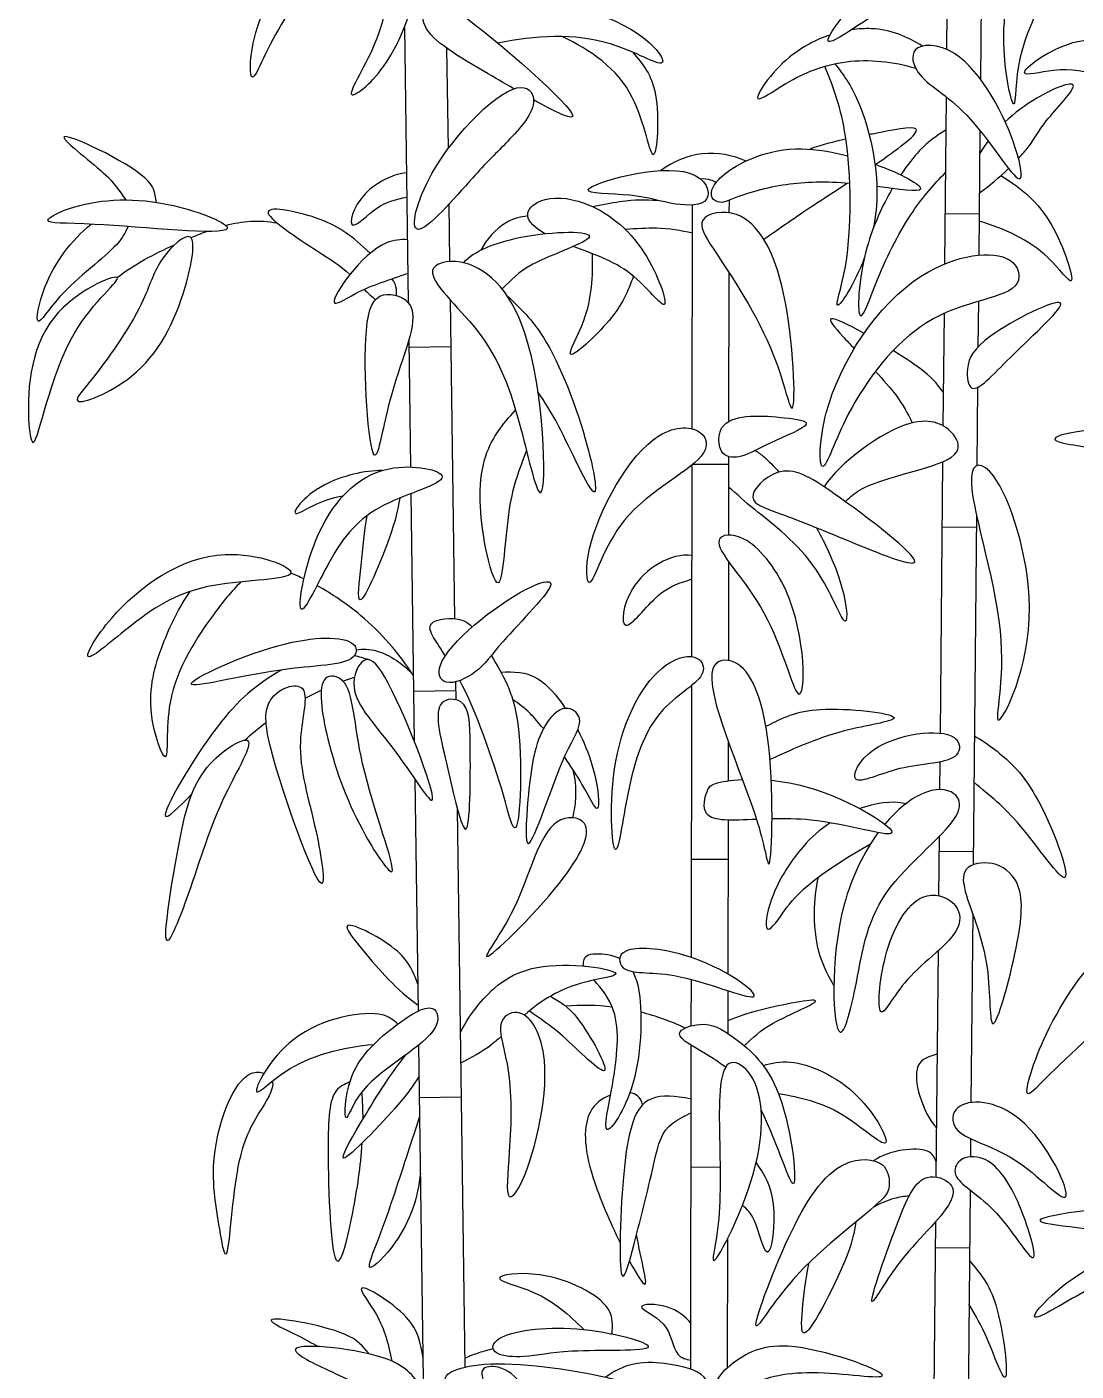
# Model space of a CAD drawing. Header units: millimetres. Extents: x 0.2 to 24.3, y 8.3 to 14.
# Drawn here: x 4.124 to 5.163, y 9.949 to 11.281 of the extents above; entities that cross this region are included whole.
import ezdxf

# ---------------------------------------------------------------- set-up
doc = ezdxf.new("R2010")
doc.units = ezdxf.units.MM
doc.layers.add('AG-PLANTS', color=7, linetype='Continuous', true_color=0x66ccff)

msp = doc.modelspace()

# ---------------------------------------------------------------- linework, layer by layer
at = {"layer": 'AG-PLANTS'}
for points in [[(5.0701, 11.3835), (5.0687, 11.2293)], [(5.0354, 11.2586), (5.0361, 11.3368)], [(4.498, 11.2808), (4.5018, 11.008)], [(4.5415, 11.1606), (4.5401, 11.26)], [(5.0334, 11.0463), (5.0349, 11.2117)], [(5.0682, 11.1784), (5.0671, 11.055)], [(4.8196, 11.1094), (4.8195, 11.097)], [(4.543, 11.0486), (4.5423, 11.1055)], [(4.7831, 10.8828), (4.7834, 11.1047)], [(5.0674, 11.0955), (5.0338, 11.0958)], [(4.8195, 11.0378), (4.8192, 10.8902)], [(4.548, 10.6948), (4.5436, 11.0104)], [(5.0666, 11.0092), (5.0662, 10.964)], [(5.0319, 10.8857), (5.0329, 10.9973)], [(4.5023, 10.9706), (4.504, 10.845)], [(4.5442, 10.964), (4.5024, 10.9634)], [(5.0658, 10.924), (5.0651, 10.8463)], [(4.7828, 10.6571), (4.7831, 10.8472)], [(4.8192, 10.8474), (4.7834, 10.8475)], [(4.8192, 10.8553), (4.8191, 10.7776)], [(5.029, 10.5812), (5.0315, 10.8503)], [(4.5044, 10.8186), (4.5078, 10.573)], [(5.0647, 10.7978), (5.0614, 10.4508)], [(5.0645, 10.7852), (5.0309, 10.7855)], [(4.819, 10.7515), (4.8189, 10.6534)], [(4.5491, 10.6144), (4.5489, 10.6321)], [(4.549, 10.6232), (4.5072, 10.6226)], [(4.7823, 10.359), (4.7827, 10.6287)], [(4.8188, 10.5734), (4.8187, 10.534)], [(5.0285, 10.5254), (5.0288, 10.5529)], [(4.5084, 10.5355), (4.5116, 10.3059)], [(4.5583, 9.9533), (4.5506, 10.5059)], [(4.8186, 10.4952), (4.8184, 10.3425)], [(5.0275, 10.4202), (5.0281, 10.4792)], [(4.8186, 10.4561), (4.7825, 10.4562)], [(5.0615, 10.4636), (5.0279, 10.4639)], [(5.061, 10.4027), (5.0592, 10.2153)], [(5.0249, 10.1414), (5.027, 10.3659)], [(4.7822, 10.2913), (4.7823, 10.3372)], [(4.8184, 10.3262), (4.8183, 10.2837)], [(4.5121, 10.2721), (4.523, 9.4906)], [(4.7817, 9.9511), (4.7822, 10.2719)], [(4.5546, 10.2206), (4.5128, 10.22)], [(5.0589, 10.1795), (5.0587, 10.1616)], [(4.8107, 10.151), (4.782, 10.1511)], [(5.0584, 10.1286), (5.0557, 9.8401)], [(5.0226, 9.8947), (5.0245, 10.0975)], [(4.818, 10.0801), (4.8178, 9.9523)], [(5.0579, 10.071), (5.0243, 10.0713)]]:
    msp.add_lwpolyline(points, dxfattribs=at)
for points, knots in [([(5.0598, 11.3912), (5.0563, 11.3961), (5.0583, 11.4084), (5.0667, 11.4334), (5.14, 11.3952), (5.2016, 11.3414), (5.2242, 11.2474), (5.1804, 11.3297), (5.1075, 11.3722), (5.0653, 11.3832), (5.0598, 11.3912)], [0, 0, 0, 0, 0.21186, 0.422565, 0.843135, 1.345007, 1.722326, 2.096829, 2.597245, 2.942498, 2.942498, 2.942498, 2.942498]), ([(4.4605, 11.3899), (4.4567, 11.3803), (4.4514, 11.3572), (4.3746, 11.3017), (4.344, 11.2082), (4.3451, 11.275), (4.3826, 11.3488), (4.4197, 11.388), (4.4408, 11.4049)], [0, 0, 0, 0, 0.282404, 0.791306, 1.204079, 1.500499, 1.979857, 2.438203, 2.438203, 2.438203, 2.438203]), ([(5.0557, 11.3549), (5.0622, 11.3638), (5.0647, 11.385), (5.0094, 11.3863), (4.8821, 11.2364), (4.9754, 11.3035), (5.0411, 11.3347), (5.0557, 11.3549)], [0, 0, 0, 0, 0.245886, 0.582769, 1.171476, 1.475096, 2.030312, 2.030312, 2.030312, 2.030312]), ([(4.5078, 11.368), (4.5138, 11.3635), (4.5166, 11.3345), (4.49, 11.2434), (4.4282, 11.1963), (4.4806, 11.2732), (4.4825, 11.3393), (4.487, 11.3723), (4.5034, 11.3714), (4.5078, 11.368)], [0, 0, 0, 0, 0.276331, 0.79454, 1.124039, 1.518006, 1.96155, 2.223153, 2.426984, 2.426984, 2.426984, 2.426984]), ([(5.1402, 11.3511), (5.14, 11.3437), (5.1426, 11.327), (5.1016, 11.2596), (5.1048, 11.1796), (5.0851, 11.2701), (5.0975, 11.3327), (5.1118, 11.3665)], [0, 0, 0, 0, 0.239077, 0.704006, 1.05288, 1.427743, 1.961919, 1.961919, 1.961919, 1.961919]), ([(4.6065, 11.2198), (4.5967, 11.2254), (4.551, 11.2523), (4.5102, 11.2763), (4.5171, 11.3027), (4.5215, 11.3064), (4.527, 11.311), (4.5541, 11.2991), (4.7007, 11.1712), (4.6474, 11.1968), (4.626, 11.2087)], [1.298463, 1.298463, 1.298463, 1.298463, 1.423375, 1.871058, 2.107662, 2.107662, 2.107662, 2.40302, 3.028455, 3.320948, 3.320948, 3.320948, 3.320948]), ([(4.5531, 11.2946), (4.5632, 11.302), (4.5994, 11.3204), (4.7289, 11.2895), (4.7681, 11.231), (4.6946, 11.2768), (4.6269, 11.2727), (4.5905, 11.2651)], [0.03805, 0.03805, 0.03805, 0.03805, 0.329208, 0.917969, 1.231564, 1.607091, 2.144945, 2.144945, 2.144945, 2.144945]), ([(4.7242, 11.256), (4.7344, 11.2438), (4.7528, 11.2232), (4.7461, 11.1203), (4.7303, 11.2273), (4.6821, 11.258), (4.6544, 11.2716)], [0, 0, 0, 0, 0.351544, 0.743694, 1.137103, 1.626938, 1.626938, 1.626938, 1.626938]), ([(4.9196, 11.2731), (4.9057, 11.2685), (4.8701, 11.2498), (4.8339, 11.1957), (4.8808, 11.2306), (4.9348, 11.2519), (4.9826, 11.2469), (5.0045, 11.2401)], [0.610432, 0.610432, 0.610432, 0.610432, 0.844088, 1.21035, 1.496072, 1.902358, 2.325183, 2.325183, 2.325183, 2.325183]), ([(5.0114, 11.2621), (4.9961, 11.2713), (4.9754, 11.2808), (4.9477, 11.2792), (4.9409, 11.2782)], [0, 0, 0, 0, 0.3729369, 0.4902279, 0.4902279, 0.4902279, 0.4902279]), ([(5.2758, 11.1581), (5.2857, 11.172), (5.2872, 11.2086), (5.2395, 11.256), (5.1661, 11.2811), (5.0931, 11.2266), (5.1467, 11.2418), (5.1895, 11.2351), (5.2379, 11.2032), (5.2505, 11.164), (5.2706, 11.1575), (5.2758, 11.1581)], [0, 0, 0, 0, 0.330035, 0.760184, 1.234089, 1.63558, 1.92244, 2.293941, 2.690561, 3.027021, 3.274714, 3.274714, 3.274714, 3.274714]), ([(5.004, 11.2581), (5.0099, 11.2649), (5.0561, 11.2642), (5.1051, 11.1697), (5.1143, 11.108), (5.0569, 11.2046), (5.005, 11.228), (4.9996, 11.2529), (5.004, 11.2581)], [0, 0, 0, 0, 0.318085, 0.856839, 1.135376, 1.595028, 2.002363, 2.242888, 2.242888, 2.242888, 2.242888]), ([(4.9536, 11.052), (4.9435, 11.0256), (4.9178, 10.9867), (4.9422, 11.0517), (4.94, 11.1753), (4.9236, 11.2198), (4.9146, 11.2421)], [1.031771, 1.031771, 1.031771, 1.031771, 1.376821, 1.689784, 2.271637, 2.704507, 2.704507, 2.704507, 2.704507]), ([(4.9245, 11.2446), (4.9333, 11.2332), (4.9518, 11.2087), (4.9725, 11.1295), (4.9626, 11.0818)], [0, 0, 0, 0, 0.3355971, 0.908699, 0.908699, 0.908699, 0.908699]), ([(4.5653, 11.1312), (4.5792, 11.1467), (4.5946, 11.1614), (4.6342, 11.2034), (4.6102, 11.2385), (4.5182, 11.1467), (4.4967, 11.0511), (4.5479, 11.1118), (4.5653, 11.1312)], [0, 0, 0, 0, 0.350716, 0.708471, 0.931737, 1.49623, 1.880449, 2.318082, 2.318082, 2.318082, 2.318082]), ([(5.1064, 11.1508), (5.1101, 11.1548), (5.1222, 11.1688), (5.1285, 11.1849), (5.1791, 11.2358), (5.128, 11.2149), (5.1025, 11.1958), (5.0932, 11.187)], [0.308076, 0.308076, 0.308076, 0.308076, 0.414376, 0.70017, 1.039309, 1.355062, 1.575122, 1.575122, 1.575122, 1.575122]), ([(4.9643, 11.1446), (4.9867, 11.1598), (5.0234, 11.1874), (4.9838, 11.1791), (4.9627, 11.1752), (4.9585, 11.1744)], [0.6663971, 0.6663971, 0.6663971, 0.6663971, 0.9647658, 1.2630437, 1.337562, 1.337562, 1.337562, 1.337562]), ([(5.0346, 11.1792), (5.0253, 11.1731), (5.0133, 11.1659), (4.9962, 11.1442), (4.9897, 11.1344)], [0, 0, 0, 0, 0.2940899, 0.4727236, 0.4727236, 0.4727236, 0.4727236]), ([(4.2524, 11.1073), (4.2508, 11.1174), (4.2474, 11.1366), (4.1219, 11.1956), (4.2077, 11.1335), (4.215, 11.119), (4.2219, 11.1099)], [0.032468, 0.032468, 0.032468, 0.032468, 0.25394, 0.728088, 1.098324, 1.396636, 1.396636, 1.396636, 1.396636]), ([(4.8366, 11.1482), (4.8231, 11.1539), (4.7926, 11.1602), (4.7638, 11.1474), (4.7517, 11.1386)], [0, 0, 0, 0, 0.3378327, 0.678102, 0.678102, 0.678102, 0.678102]), ([(4.9392, 11.1261), (4.9156, 11.128), (4.874, 11.127), (4.8378, 11.1166), (4.8196, 11.1094), (4.8169, 11.1079), (4.8106, 11.1061), (4.8011, 11.1107), (4.8019, 11.1187), (4.8067, 11.1275), (4.8165, 11.1391), (4.8685, 11.1666), (4.922, 11.1574), (4.9373, 11.1534)], [1.675733, 1.675733, 1.675733, 1.675733, 2.047228, 2.437437, 2.437437, 2.437437, 2.592464, 2.743087, 2.905245, 2.905245, 3.133343, 3.535384, 3.705229, 3.705229, 3.705229, 3.705229]), ([(4.5, 11.1366), (4.4884, 11.1357), (4.4505, 11.1186), (4.4388, 11.0713), (4.4724, 11.1068), (4.49, 11.1101), (4.5003, 11.1125)], [0, 0, 0, 0, 0.300975, 0.629786, 0.88828, 1.175172, 1.175172, 1.175172, 1.175172]), ([(4.7973, 11.1104), (4.8019, 11.1173), (4.7879, 11.1562), (4.6396, 11.1146), (4.7293, 11.1167), (4.7615, 11.1041), (4.7928, 11.1036), (4.7973, 11.1104)], [0, 0, 0, 0, 0.282954, 0.796113, 1.12386, 1.469936, 1.753735, 1.753735, 1.753735, 1.753735]), ([(4.9813, 11.121), (4.9715, 11.1042), (4.9483, 11.0537), (4.9449, 10.9692), (4.9679, 11.0388), (4.9995, 11.0991), (5.0224, 11.125), (5.0342, 11.1369)], [0.550231, 0.550231, 0.550231, 0.550231, 0.823994, 1.246455, 1.567601, 2.01133, 2.372436, 2.372436, 2.372436, 2.372436]), ([(4.9642, 11.1451), (4.9909, 11.1355), (5.0296, 11.1134), (4.9873, 11.1202), (4.966, 11.1231)], [0.9037675, 0.9037675, 0.9037675, 0.9037675, 1.2313731, 1.5414726, 1.5414726, 1.5414726, 1.5414726]), ([(4.8066, 11.1266), (4.805, 11.1278), (4.8015, 11.1299), (4.7948, 11.1307), (4.7916, 11.1303)], [0, 0, 0, 0, 0.124253, 0.283443, 0.283443, 0.283443, 0.283443]), ([(4.854, 11.0708), (4.8704, 11.0818), (4.8826, 11.0913), (4.9244, 11.1182), (4.9367, 11.1263)], [0, 0, 0, 0, 0.3917492, 0.5488751, 0.5488751, 0.5488751, 0.5488751]), ([(5.0889, 11.1338), (5.109, 11.1215), (5.1411, 11.0962), (5.1686, 11.0093), (5.1334, 11.0627), (5.092, 11.0814), (5.0674, 11.0886)], [0, 0, 0, 0, 0.428024, 0.815455, 1.106816, 1.553221, 1.553221, 1.553221, 1.553221]), ([(4.3225, 11.0814), (4.3246, 11.0863), (4.2558, 11.1143), (4.178, 11.1093), (4.1305, 11.0851), (4.19, 11.0887), (4.3192, 11.0737), (4.3225, 11.0814)], [0, 0, 0, 0, 0.349174, 0.838595, 1.116901, 1.45352, 2.006455, 2.006455, 2.006455, 2.006455]), ([(4.6371, 11.0762), (4.6276, 11.0818), (4.6207, 11.088), (4.6201, 11.0938), (4.6194, 11.0999), (4.634, 11.1141), (4.6811, 11.1108), (4.7379, 11.0689), (4.7675, 10.9831), (4.7243, 11.0437), (4.6843, 11.0563), (4.6652, 11.0635)], [2.275749, 2.275749, 2.275749, 2.275749, 2.496873, 2.496873, 2.496873, 2.722979, 3.057363, 3.504598, 3.88146, 4.222221, 4.583063, 4.583063, 4.583063, 4.583063]), ([(4.6842, 11.1031), (4.6932, 11.1052), (4.7231, 11.1103), (4.7363, 11.1102), (4.7488, 11.1093)], [1.1976307, 1.1976307, 1.1976307, 1.1976307, 1.35236, 1.6646416, 1.6646416, 1.6646416, 1.6646416]), ([(4.4641, 11.0568), (4.4459, 11.0739), (4.4213, 11.0927), (4.3328, 11.1101), (4.4152, 11.0568), (4.4336, 11.0452), (4.4439, 11.0358)], [0.039803, 0.039803, 0.039803, 0.039803, 0.384524, 0.752018, 1.153243, 1.449153, 1.449153, 1.449153, 1.449153]), ([(4.7939, 11.09), (4.7983, 11.0966), (4.8393, 11.1051), (4.882, 11.0267), (4.8874, 10.8622), (4.8664, 10.9689), (4.8074, 11.0554), (4.7897, 11.0837), (4.7939, 11.09)], [0, 0, 0, 0, 0.29447, 0.780785, 1.323543, 1.7024, 2.263026, 2.544061, 2.544061, 2.544061, 2.544061]), ([(4.2243, 11.0833), (4.221, 11.0772), (4.2149, 11.0624), (4.1569, 11.021), (4.1296, 10.9749), (4.1402, 11.0319), (4.1675, 11.0696), (4.1877, 11.0857)], [0.011188, 0.011188, 0.011188, 0.011188, 0.239121, 0.683751, 0.974403, 1.272729, 1.718759, 1.718759, 1.718759, 1.718759]), ([(4.6201, 11.0938), (4.6124, 11.0928), (4.5966, 11.0891), (4.5791, 11.0707), (4.5737, 11.06)], [0, 0, 0, 0, 0.2455738, 0.5510492, 0.5510492, 0.5510492, 0.5510492]), ([(4.2856, 11.0729), (4.2917, 11.0694), (4.2805, 11.0087), (4.2428, 10.9324), (4.159, 10.8996), (4.1957, 10.9384), (4.2428, 11.0089), (4.2516, 11.0493), (4.2804, 11.0759), (4.2856, 11.0729)], [0, 0, 0, 0, 0.324487, 0.829564, 1.219104, 1.489438, 1.975775, 2.307904, 2.589158, 2.589158, 2.589158, 2.589158]), ([(4.5009, 11.0703), (4.4945, 11.0707), (4.4623, 11.0678), (4.4116, 10.9921), (4.4542, 11.0222), (4.4839, 11.0306), (4.5014, 11.037)], [0.148344, 0.148344, 0.148344, 0.148344, 0.269765, 0.706581, 0.949188, 1.329189, 1.329189, 1.329189, 1.329189]), ([(4.5565, 11.0474), (4.5661, 11.059), (4.6174, 11.0789), (4.7174, 11.0797), (4.6161, 11.0468), (4.6042, 11.0303), (4.5947, 11.0215)], [0.00923, 0.00923, 0.00923, 0.00923, 0.346496, 0.786713, 1.177349, 1.495041, 1.495041, 1.495041, 1.495041]), ([(4.7834, 11.0767), (4.7716, 11.0791), (4.753, 11.0832), (4.7279, 11.0809), (4.7168, 11.0805)], [0, 0, 0, 0, 0.3056713, 0.523885, 0.523885, 0.523885, 0.523885]), ([(4.7249, 11.0341), (4.7193, 11.0184), (4.7085, 10.9936), (4.6482, 10.9387), (4.6831, 10.9961), (4.6848, 11.0341), (4.6844, 11.0564)], [0, 0, 0, 0, 0.360466, 0.723147, 1.028911, 1.444685, 1.444685, 1.444685, 1.444685]), ([(5.1051, 11.0273), (5.109, 11.0343), (5.1016, 11.0633), (4.9922, 11.0486), (4.9084, 10.9152), (4.9086, 10.8203), (4.9345, 10.9045), (5.0173, 11.0118), (5.0962, 11.0113), (5.1051, 11.0273)], [0, 0, 0, 0, 0.253309, 0.731564, 1.387368, 1.758358, 2.126093, 2.612135, 3.195908, 3.195908, 3.195908, 3.195908]), ([(4.5259, 11.0396), (4.5273, 11.0471), (4.564, 11.0558), (4.6345, 10.9944), (4.6411, 10.7617), (4.6115, 10.8978), (4.5837, 10.9767), (4.5236, 11.0277), (4.5259, 11.0396)], [0, 0, 0, 0, 0.274234, 0.769552, 1.411278, 1.825867, 2.352127, 2.788576, 2.788576, 2.788576, 2.788576]), ([(4.2133, 11.0328), (4.2173, 11.0302), (4.1548, 10.9842), (4.132, 10.8481), (4.1233, 10.8957), (4.127, 11.0003), (4.2093, 11.0355), (4.2133, 11.0328)], [0, 0, 0, 0, 0.424777, 0.971224, 1.190154, 1.721499, 2.157987, 2.157987, 2.157987, 2.157987]), ([(4.49, 11.0151), (4.4904, 11.0178), (4.4902, 11.0239), (4.4876, 11.0291), (4.4858, 11.0315)], [2.1088055, 2.1088055, 2.1088055, 2.1088055, 2.1981296, 2.2931716, 2.2931716, 2.2931716, 2.2931716]), ([(4.504, 11.0046), (4.4992, 11.0139), (4.4712, 11.0219), (4.4537, 10.9844), (4.4663, 10.8066), (4.4817, 10.9262), (4.5125, 10.9882), (4.504, 11.0046)], [0, 0, 0, 0, 0.273019, 0.59165, 1.157228, 1.561159, 2.0412, 2.0412, 2.0412, 2.0412]), ([(4.5998, 11.0146), (4.6131, 11.0021), (4.6408, 10.9761), (4.6793, 10.8776), (4.6948, 10.7902), (4.6492, 10.8929), (4.6374, 10.9083), (4.6303, 10.9196)], [0, 0, 0, 0, 0.376447, 0.924673, 1.269314, 1.705811, 2.028129, 2.028129, 2.028129, 2.028129]), ([(5.0603, 10.9233), (5.0563, 10.9252), (5.0529, 10.9471), (5.0705, 10.9759), (5.1842, 11.0319), (5.096, 10.9539), (5.0668, 10.9204), (5.0603, 10.9233)], [0, 0, 0, 0, 0.224224, 0.544866, 0.990607, 1.424945, 1.781309, 1.781309, 1.781309, 1.781309]), ([(4.9534, 10.9774), (4.9377, 10.9862), (4.9109, 10.9989), (4.9267, 10.9805), (4.9397, 10.9666), (4.9436, 10.9624)], [0.5721851, 0.5721851, 0.5721851, 0.5721851, 0.7965813, 1.0295289, 1.1244487, 1.1244487, 1.1244487, 1.1244487]), ([(5.0322, 10.9187), (5.026, 10.9262), (5.0232, 10.9334), (4.994, 10.953), (4.9822, 10.9604)], [0, 0, 0, 0, 0.2753202, 0.4399069, 0.4399069, 0.4399069, 0.4399069]), ([(4.9647, 10.9398), (4.9724, 10.9314), (4.9904, 10.9108), (4.9962, 10.8983), (5.0011, 10.8888)], [1.2913061, 1.2913061, 1.2913061, 1.2913061, 1.4791886, 1.7677328, 1.7677328, 1.7677328, 1.7677328]), ([(4.6188, 10.8615), (4.612, 10.8424), (4.5988, 10.8135), (4.5951, 10.7025), (4.5738, 10.775), (4.5688, 10.8538), (4.5949, 10.8873), (4.6082, 10.9013)], [0, 0, 0, 0, 0.396474, 0.833217, 1.150441, 1.619861, 2.007928, 2.007928, 2.007928, 2.007928]), ([(4.8136, 10.8588), (4.818, 10.8538), (4.8348, 10.8543), (4.8565, 10.8686), (4.9103, 10.8889), (4.871, 10.8949), (4.806, 10.8993), (4.8083, 10.8649), (4.8136, 10.8588)], [0, 0, 0, 0, 0.218999, 0.504009, 0.827556, 1.069804, 1.464871, 1.733213, 1.733213, 1.733213, 1.733213]), ([(4.7944, 10.8591), (4.7989, 10.8667), (4.795, 10.8846), (4.7374, 10.8883), (4.6748, 10.7746), (4.68, 10.708), (4.7057, 10.8079), (4.784, 10.8418), (4.7944, 10.8591)], [0, 0, 0, 0, 0.225534, 0.554053, 1.136961, 1.431838, 1.858749, 2.376168, 2.376168, 2.376168, 2.376168]), ([(4.9349, 10.8107), (4.9381, 10.8141), (4.9604, 10.8352), (5.0292, 10.8436), (5.0431, 10.8573), (5.0492, 10.8634), (5.0437, 10.8818), (5.0016, 10.9041), (4.9289, 10.8486), (4.9138, 10.8255)], [1.525849, 1.525849, 1.525849, 1.525849, 1.634996, 2.149956, 2.149956, 2.149956, 2.376818, 2.716338, 3.167382, 3.167382, 3.167382, 3.167382]), ([(5.2989, 10.8467), (5.2863, 10.8579), (5.2216, 10.8927), (5.1056, 10.872), (5.2005, 10.8629), (5.2462, 10.8459), (5.2603, 10.8322), (5.2662, 10.8258)], [0, 0, 0, 0, 0.362178, 0.891501, 1.236731, 1.619566, 1.880288, 1.880288, 1.880288, 1.880288]), ([(4.8455, 10.8614), (4.8484, 10.8596), (4.8557, 10.8544), (4.864, 10.8458), (4.869, 10.8399)], [0.2406717, 0.2406717, 0.2406717, 0.2406717, 0.3190444, 0.4296747, 0.4296747, 0.4296747, 0.4296747]), ([(4.5354, 10.8353), (4.5353, 10.8421), (4.4676, 10.8565), (4.4051, 10.7865), (4.3865, 10.6727), (4.4261, 10.7618), (4.4646, 10.8101), (4.5356, 10.8278), (4.5354, 10.8353)], [0, 0, 0, 0, 0.371003, 0.883466, 1.309441, 1.684907, 2.136313, 2.542094, 2.542094, 2.542094, 2.542094]), ([(4.8431, 10.8151), (4.8425, 10.823), (4.872, 10.8517), (4.9193, 10.8242), (5.0451, 10.7277), (4.9297, 10.7753), (4.8736, 10.7983), (4.8436, 10.8079), (4.8431, 10.8151)], [0, 0, 0, 0, 0.299087, 0.693828, 1.21378, 1.632447, 2.080552, 2.350951, 2.350951, 2.350951, 2.350951]), ([(5.0597, 10.8345), (5.0606, 10.8501), (5.0857, 10.852), (5.1392, 10.6889), (5.0694, 10.5498), (5.1052, 10.6743), (5.0581, 10.8078), (5.0597, 10.8345)], [0, 0, 0, 0, 0.284541, 0.714521, 1.224787, 1.666047, 2.151317, 2.151317, 2.151317, 2.151317]), ([(4.4757, 10.8415), (4.4594, 10.8418), (4.4061, 10.8294), (4.3749, 10.7835), (4.4152, 10.8136), (4.4372, 10.8164)], [0.0708735, 0.0708735, 0.0708735, 0.0708735, 0.3550684, 0.7096266, 1.0089862, 1.0089862, 1.0089862, 1.0089862]), ([(4.9062, 10.7848), (4.9154, 10.7682), (4.9355, 10.7246), (4.9394, 10.6688), (4.9095, 10.7542), (4.8454, 10.801), (4.828, 10.8177), (4.8191, 10.8251)], [0.702843, 0.702843, 0.702843, 0.702843, 0.921842, 1.258276, 1.646222, 2.116039, 2.4154, 2.4154, 2.4154, 2.4154]), ([(4.4935, 10.8143), (4.491, 10.8014), (4.4878, 10.7829), (4.4475, 10.6862), (4.4562, 10.7544), (4.458, 10.7805), (4.461, 10.7969)], [0, 0, 0, 0, 0.319909, 0.74362, 1.040587, 1.400435, 1.400435, 1.400435, 1.400435]), ([(4.8097, 10.7725), (4.8116, 10.7782), (4.8357, 10.7819), (4.8969, 10.7085), (4.8953, 10.5687), (4.8625, 10.7108), (4.8062, 10.7614), (4.8097, 10.7725)], [0, 0, 0, 0, 0.2461, 0.547221, 1.13422, 1.578989, 2.048808, 2.048808, 2.048808, 2.048808]), ([(4.3855, 10.74), (4.387, 10.7466), (4.3055, 10.7781), (4.2105, 10.7084), (4.1698, 10.6386), (4.2359, 10.6975), (4.2951, 10.7341), (4.3838, 10.7329), (4.3855, 10.74)], [0, 0, 0, 0, 0.418254, 0.996396, 1.336224, 1.708831, 2.191501, 2.638881, 2.638881, 2.638881, 2.638881]), ([(4.7829, 10.7575), (4.7622, 10.76), (4.7169, 10.7334), (4.7099, 10.6687), (4.7503, 10.7255), (4.7713, 10.7301), (4.7829, 10.7341)], [0.169688, 0.169688, 0.169688, 0.169688, 0.594509, 0.916689, 1.270626, 1.59462, 1.59462, 1.59462, 1.59462]), ([(4.336, 10.7312), (4.3262, 10.7211), (4.3075, 10.6991), (4.2566, 10.6227), (4.2674, 10.5329), (4.2393, 10.608), (4.2567, 10.6692), (4.2745, 10.7057), (4.2859, 10.7219)], [0, 0, 0, 0, 0.332014, 0.833383, 1.20745, 1.548699, 1.972977, 2.365083, 2.365083, 2.365083, 2.365083]), ([(4.5069, 10.6386), (4.4925, 10.6607), (4.4636, 10.694), (4.4266, 10.7191), (4.4113, 10.7275)], [0, 0, 0, 0, 0.4527617, 0.748817, 0.748817, 0.748817, 0.748817]), ([(4.5395, 10.6318), (4.5471, 10.6296), (4.5739, 10.6422), (4.5899, 10.6694), (4.661, 10.7385), (4.61, 10.7253), (4.5228, 10.6561), (4.5336, 10.6335), (4.5395, 10.6318)], [0, 0, 0, 0, 0.281035, 0.60654, 1.044178, 1.301881, 1.842239, 2.058046, 2.058046, 2.058046, 2.058046]), ([(4.5385, 10.658), (4.5339, 10.6651), (4.5257, 10.677), (4.5187, 10.6934), (4.5508, 10.6977), (4.5625, 10.6894), (4.5651, 10.6865)], [1.9862385, 1.9862385, 1.9862385, 1.9862385, 2.1682613, 2.3570965, 2.6394497, 2.7470323, 2.7470323, 2.7470323, 2.7470323]), ([(4.447, 10.6565), (4.4507, 10.6599), (4.4529, 10.6764), (4.3819, 10.6798), (4.2369, 10.6123), (4.3782, 10.6494), (4.4376, 10.648), (4.447, 10.6565)], [0, 0, 0, 0, 0.175741, 0.595177, 1.108891, 1.585283, 2.025328, 2.025328, 2.025328, 2.025328]), ([(4.458, 10.6533), (4.4636, 10.6564), (4.4835, 10.6413), (4.5497, 10.4672), (4.4868, 10.5725), (4.4382, 10.6194), (4.4521, 10.6501), (4.458, 10.6533)], [0, 0, 0, 0, 0.258594, 0.840936, 1.235488, 1.679273, 1.949381, 1.949381, 1.949381, 1.949381]), ([(4.4502, 10.664), (4.4571, 10.6646), (4.4716, 10.6657), (4.4978, 10.6499), (4.5069, 10.6386)], [0, 0, 0, 0, 0.2317937, 0.5666586, 0.5666586, 0.5666586, 0.5666586]), ([(4.584, 10.6582), (4.5958, 10.6379), (4.6173, 10.6061), (4.6117, 10.457), (4.5946, 10.5306), (4.569, 10.6029), (4.553, 10.6334)], [0, 0, 0, 0, 0.427141, 0.948836, 1.246993, 1.80801, 1.80801, 1.80801, 1.80801]), ([(4.7934, 10.6412), (4.7955, 10.6469), (4.7895, 10.661), (4.7462, 10.6526), (4.6972, 10.5654), (4.7057, 10.4292), (4.7186, 10.5314), (4.7426, 10.607), (4.7894, 10.6306), (4.7934, 10.6412)], [0, 0, 0, 0, 0.198117, 0.485749, 1.012805, 1.488729, 1.870624, 2.355709, 2.727413, 2.727413, 2.727413, 2.727413]), ([(4.3765, 10.644), (4.3511, 10.6295), (4.3123, 10.5972), (4.2418, 10.476), (4.2744, 10.5076), (4.2876, 10.5214)], [0.691578, 0.691578, 0.691578, 0.691578, 1.125254, 1.645884, 1.935071, 1.935071, 1.935071, 1.935071]), ([(4.5934, 10.6419), (4.606, 10.6419), (4.6264, 10.6441), (4.6489, 10.6186), (4.6574, 10.6059)], [0, 0, 0, 0, 0.3135254, 0.5338888, 0.5338888, 0.5338888, 0.5338888]), ([(4.8037, 10.6454), (4.807, 10.6543), (4.8356, 10.6575), (4.8662, 10.5839), (4.861, 10.4174), (4.852, 10.502), (4.7949, 10.6217), (4.8037, 10.6454)], [0, 0, 0, 0, 0.240941, 0.698833, 1.268193, 1.598268, 2.240435, 2.240435, 2.240435, 2.240435]), ([(4.4368, 10.6331), (4.4482, 10.6216), (4.447, 10.5556), (4.5039, 10.4121), (4.4507, 10.4888), (4.4211, 10.5666), (4.4098, 10.6419), (4.4316, 10.6383), (4.4368, 10.6331)], [0, 0, 0, 0, 0.467284, 1.003059, 1.342412, 1.857898, 2.251655, 2.462219, 2.462219, 2.462219, 2.462219]), ([(4.3979, 10.624), (4.3955, 10.6283), (4.3826, 10.6296), (4.3591, 10.6132), (4.3592, 10.5699), (4.4271, 10.3838), (4.4103, 10.496), (4.3867, 10.5652), (4.4026, 10.6157), (4.3979, 10.624)], [0, 0, 0, 0, 0.191815, 0.436588, 0.792149, 1.398468, 1.764857, 2.248207, 2.613073, 2.613073, 2.613073, 2.613073]), ([(4.5351, 10.6111), (4.5395, 10.6158), (4.5621, 10.6163), (4.5636, 10.5719), (4.5633, 10.4444), (4.5394, 10.5556), (4.5271, 10.6027), (4.5351, 10.6111)], [0, 0, 0, 0, 0.221194, 0.563164, 1.024023, 1.443565, 1.837184, 1.837184, 1.837184, 1.837184]), ([(4.6357, 10.5858), (4.631, 10.5916), (4.6183, 10.6062), (4.6114, 10.6102), (4.6052, 10.6146)], [1.7750341, 1.7750341, 1.7750341, 1.7750341, 1.9017888, 2.1448264, 2.1448264, 2.1448264, 2.1448264]), ([(4.6575, 10.6059), (4.6639, 10.6064), (4.6787, 10.5948), (4.6536, 10.5619), (4.6152, 10.4366), (4.6202, 10.5234), (4.6281, 10.5827), (4.6497, 10.6053), (4.6575, 10.6059)], [0, 0, 0, 0, 0.211336, 0.508716, 0.997152, 1.333102, 1.757428, 2.01362, 2.01362, 2.01362, 2.01362]), ([(4.8561, 10.5881), (4.873, 10.5966), (4.9002, 10.611), (5.0156, 10.5972), (4.9267, 10.5856), (4.8855, 10.5666), (4.8601, 10.5552)], [0, 0, 0, 0, 0.383116, 0.81885, 1.166423, 1.631118, 1.631118, 1.631118, 1.631118]), ([(4.3428, 10.5738), (4.3386, 10.5774), (4.2911, 10.549), (4.2743, 10.4768), (4.2529, 10.3417), (4.2894, 10.4333), (4.3116, 10.5117), (4.3477, 10.5695), (4.3428, 10.5738)], [0, 0, 0, 0, 0.332905, 0.822656, 1.305217, 1.666372, 2.190015, 2.575791, 2.575791, 2.575791, 2.575791]), ([(4.6697, 10.5846), (4.6756, 10.573), (4.69, 10.5377), (4.6928, 10.492), (4.6789, 10.524), (4.663, 10.5485), (4.6567, 10.5577)], [0.64764, 0.64764, 0.64764, 0.64764, 0.8254486, 1.1577056, 1.4292281, 1.5946916, 1.5946916, 1.5946916, 1.5946916]), ([(5.0449, 10.5598), (5.0495, 10.5647), (5.0483, 10.5893), (4.9582, 10.5771), (4.9337, 10.5228), (4.9899, 10.5524), (5.0365, 10.5509), (5.0449, 10.5598)], [0, 0, 0, 0, 0.211797, 0.668874, 0.965151, 1.305385, 1.692093, 1.692093, 1.692093, 1.692093]), ([(5.0626, 10.5787), (5.0697, 10.5746), (5.0852, 10.564), (5.126, 10.5296), (5.1725, 10.3991), (5.1048, 10.4998), (5.0783, 10.5189), (5.0622, 10.5326)], [0, 0, 0, 0, 0.252035, 0.650719, 1.121465, 1.538276, 1.943915, 1.943915, 1.943915, 1.943915]), ([(4.6647, 10.4975), (4.6666, 10.5045), (4.669, 10.519), (4.6672, 10.5366), (4.6652, 10.545)], [0, 0, 0, 0, 0.2375845, 0.4977026, 0.4977026, 0.4977026, 0.4977026]), ([(4.8468, 10.4959), (4.8221, 10.4949), (4.7897, 10.4925), (4.7955, 10.5184), (4.7981, 10.5243), (4.7998, 10.5281), (4.8035, 10.5317), (4.8209, 10.5348), (4.8329, 10.5353)], [1.7972092, 1.7972092, 1.7972092, 1.7972092, 2.1424801, 2.4041806, 2.4041806, 2.4041806, 2.5729357, 2.770408, 2.770408, 2.770408, 2.770408]), ([(4.8614, 10.5346), (4.873, 10.5334), (4.927, 10.524), (5.0236, 10.463), (4.9217, 10.4961), (4.8741, 10.4967), (4.8621, 10.4964)], [2.908527, 2.908527, 2.908527, 2.908527, 3.062113, 3.569556, 3.979166, 4.133374, 4.133374, 4.133374, 4.133374]), ([(4.9674, 10.4828), (4.9536, 10.464), (4.9173, 10.3926), (4.9243, 10.2459), (4.9488, 10.3394), (4.958, 10.4257), (5.0376, 10.4829), (5.0462, 10.5025), (5.0498, 10.5108), (5.0449, 10.5259), (5.0136, 10.5277), (4.986, 10.5055), (4.974, 10.4911)], [0.805464, 0.805464, 0.805464, 0.805464, 1.099745, 1.672731, 2.016901, 2.5245, 3.049954, 3.049954, 3.049954, 3.273018, 3.561534, 3.80978, 3.80978, 3.80978, 3.80978]), ([(4.6491, 10.4932), (4.6588, 10.4998), (4.691, 10.4966), (4.6582, 10.4306), (4.5534, 10.3307), (4.6166, 10.411), (4.6307, 10.4809), (4.6491, 10.4932)], [0, 0, 0, 0, 0.265966, 0.674025, 1.188327, 1.563137, 2.0616, 2.0616, 2.0616, 2.0616]), ([(4.9199, 10.4924), (4.9096, 10.4858), (4.8882, 10.4667), (4.8595, 10.4206), (4.8536, 10.3802), (4.8669, 10.3922), (4.8932, 10.4345), (4.9597, 10.4715)], [0.2065498, 0.2065498, 0.2065498, 0.2065498, 0.3122566, 0.468385, 0.6245133, 0.7806416, 0.9367699, 0.9367699, 0.9367699, 0.9367699]), ([(5.0546, 10.4462), (5.0593, 10.4519), (5.0825, 10.4563), (5.1128, 10.4332), (5.1081, 10.375), (5.0757, 10.2574), (5.0804, 10.358), (5.0543, 10.4158), (5.0499, 10.4405), (5.0546, 10.4462)], [0, 0, 0, 0, 0.261052, 0.54369, 0.952692, 1.404435, 1.785047, 2.224423, 2.482172, 2.482172, 2.482172, 2.482172]), ([(4.908, 10.4387), (4.9025, 10.4167), (4.9031, 10.3696), (4.9161, 10.3435), (4.9235, 10.3313)], [0, 0, 0, 0, 0.4197386, 0.7519743, 0.7519743, 0.7519743, 0.7519743]), ([(5.0459, 10.388), (5.0503, 10.3974), (5.0452, 10.4169), (5.0042, 10.4282), (4.9703, 10.3671), (4.9649, 10.2828), (4.9911, 10.3419), (5.0388, 10.3725), (5.0459, 10.388)], [0, 0, 0, 0, 0.245508, 0.527722, 0.951794, 1.317744, 1.672432, 2.079545, 2.079545, 2.079545, 2.079545]), ([(4.5112, 10.3327), (4.5067, 10.3446), (4.4999, 10.3658), (4.4257, 10.4042), (4.462, 10.3594), (4.4906, 10.3266), (4.5115, 10.3118)], [0, 0, 0, 0, 0.31471, 0.693698, 0.968313, 1.414303, 1.414303, 1.414303, 1.414303]), ([(5.2411, 10.3539), (5.2334, 10.3424), (5.2206, 10.3196), (5.1374, 10.2455), (5.1068, 10.2103), (5.1327, 10.2928), (5.1875, 10.37), (5.2158, 10.3807), (5.2286, 10.3858)], [0, 0, 0, 0, 0.327967, 0.876183, 1.123939, 1.524533, 2.036852, 2.363226, 2.363226, 2.363226, 2.363226]), ([(4.7176, 10.3654), (4.728, 10.3702), (4.7959, 10.3643), (4.8828, 10.2984), (4.7638, 10.3495), (4.7109, 10.34), (4.7091, 10.3616), (4.7176, 10.3654)], [0, 0, 0, 0, 0.271483, 0.762235, 1.198875, 1.545475, 1.76796, 1.76796, 1.76796, 1.76796]), ([(4.5537, 10.2849), (4.5585, 10.2949), (4.5714, 10.3147), (4.6187, 10.362), (4.7364, 10.3428), (4.6695, 10.3363), (4.6347, 10.318), (4.6169, 10.3018)], [0, 0, 0, 0, 0.293117, 0.713799, 1.16656, 1.464832, 1.788827, 1.788827, 1.788827, 1.788827]), ([(4.6753, 10.3505), (4.6746, 10.3617), (4.6889, 10.3638), (4.7039, 10.3617), (4.7112, 10.3582)], [2.2874048, 2.2874048, 2.2874048, 2.2874048, 2.5340618, 2.8526609, 2.8526609, 2.8526609, 2.8526609]), ([(4.7244, 10.345), (4.7266, 10.3394), (4.733, 10.3276), (4.7351, 10.2366), (4.6898, 10.1673), (4.7067, 10.2389), (4.7134, 10.3039), (4.6933, 10.328), (4.686, 10.3367)], [0, 0, 0, 0, 0.217338, 0.712866, 1.077117, 1.416099, 1.852706, 2.1315, 2.1315, 2.1315, 2.1315]), ([(4.5284, 10.2895), (4.533, 10.298), (4.5286, 10.3188), (4.4819, 10.288), (4.4399, 10.2483), (4.4379, 10.1828), (4.4522, 10.2392), (4.5182, 10.2706), (4.5284, 10.2895)], [0, 0, 0, 0, 0.222924, 0.557035, 0.972654, 1.287661, 1.575664, 2.070559, 2.070559, 2.070559, 2.070559]), ([(4.6426, 10.3207), (4.6526, 10.3146), (4.6689, 10.3066), (4.7163, 10.2198), (4.6505, 10.2878), (4.6328, 10.2979), (4.6216, 10.306)], [0, 0, 0, 0, 0.301393, 0.688214, 1.060714, 1.388505, 1.388505, 1.388505, 1.388505]), ([(4.8347, 10.2716), (4.8436, 10.2797), (4.8558, 10.2934), (4.935, 10.3249), (4.8447, 10.3067), (4.8293, 10.3005), (4.8183, 10.2962)], [0, 0, 0, 0, 0.30653, 0.657065, 1.031482, 1.333882, 1.333882, 1.333882, 1.333882]), ([(4.4915, 10.2931), (4.4867, 10.2967), (4.477, 10.309), (4.3824, 10.2952), (4.3378, 10.2067), (4.3841, 10.2568), (4.4372, 10.2704), (4.4676, 10.2729)], [0, 0, 0, 0, 0.216306, 0.701998, 1.10757, 1.408807, 1.895256, 1.895256, 1.895256, 1.895256]), ([(4.5948, 10.2964), (4.5977, 10.3026), (4.6177, 10.3114), (4.6502, 10.2553), (4.6201, 10.1373), (4.597, 10.1131), (4.6034, 10.1738), (4.6052, 10.2479), (4.5903, 10.2869), (4.5948, 10.2964)], [0, 0, 0, 0, 0.221754, 0.592557, 1.163176, 1.364548, 1.703175, 2.173124, 2.514683, 2.514683, 2.514683, 2.514683]), ([(4.816, 10.2502), (4.8116, 10.2537), (4.7924, 10.267), (4.7698, 10.2774), (4.7705, 10.2836), (4.771, 10.2883), (4.7972, 10.2974), (4.8215, 10.2826), (4.877, 10.2392), (4.8922, 10.088), (4.8693, 10.1715), (4.8514, 10.208)], [2.245111, 2.245111, 2.245111, 2.245111, 2.349373, 2.675765, 2.675765, 2.675765, 2.924997, 3.275423, 3.670747, 4.16826, 4.602882, 4.602882, 4.602882, 4.602882]), ([(4.5939, 10.2808), (4.591, 10.2782), (4.5748, 10.2643), (4.5648, 10.2607), (4.5541, 10.2546)], [1.9402092, 1.9402092, 1.9402092, 1.9402092, 2.0034062, 2.3126911, 2.3126911, 2.3126911, 2.3126911]), ([(4.5125, 10.2413), (4.506, 10.2315), (4.4976, 10.2175), (4.4202, 10.1362), (4.459, 10.2027), (4.4822, 10.2411), (4.4995, 10.2625)], [0, 0, 0, 0, 0.301916, 0.743449, 1.053336, 1.515678, 1.515678, 1.515678, 1.515678]), ([(4.8198, 10.254), (4.825, 10.2568), (4.851, 10.2436), (4.8599, 10.1582), (4.7958, 10.0338), (4.8119, 10.0944), (4.8103, 10.1732), (4.809, 10.2481), (4.8198, 10.254)], [0, 0, 0, 0, 0.21253, 0.701135, 1.218915, 1.479117, 1.979158, 2.418732, 2.418732, 2.418732, 2.418732]), ([(4.8534, 10.2521), (4.8622, 10.2544), (4.8821, 10.2599), (4.9491, 10.2334), (4.9914, 10.1532), (4.9276, 10.2131), (4.8904, 10.22), (4.8686, 10.2239)], [0, 0, 0, 0, 0.266657, 0.706106, 1.079101, 1.442555, 1.857421, 1.857421, 1.857421, 1.857421]), ([(5.0261, 10.2634), (5.0189, 10.2608), (4.9952, 10.2568), (5.0112, 10.2058), (5.0254, 10.1898)], [0, 0, 0, 0, 0.2434047, 0.6512321, 0.6512321, 0.6512321, 0.6512321]), ([(4.3671, 10.2365), (4.3694, 10.2283), (4.3494, 10.2003), (4.3287, 10.1567), (4.323, 10.0408), (4.3137, 10.0991), (4.3014, 10.163), (4.3322, 10.2463), (4.3551, 10.2458), (4.3589, 10.2444)], [0.007373, 0.007373, 0.007373, 0.007373, 0.299235, 0.700894, 1.162831, 1.420016, 1.869372, 2.336212, 2.456699, 2.456699, 2.456699, 2.456699]), ([(4.444, 10.2357), (4.4391, 10.2335), (4.4243, 10.228), (4.4207, 10.174), (4.4265, 10.0186), (4.4474, 10.1032), (4.4547, 10.1521), (4.4562, 10.1752)], [0, 0, 0, 0, 0.204515, 0.593708, 1.129997, 1.491629, 1.812661, 1.812661, 1.812661, 1.812661]), ([(4.7021, 10.2226), (4.693, 10.2194), (4.6756, 10.2053), (4.6747, 10.1593), (4.7018, 10.0965), (4.7116, 10.0764)], [2.6695652, 2.6695652, 2.6695652, 2.6695652, 2.93064, 3.3419184, 3.5980915, 3.5980915, 3.5980915, 3.5980915]), ([(4.7821, 10.2188), (4.7784, 10.2196), (4.76, 10.2223), (4.7266, 10.222), (4.7125, 10.1478), (4.7092, 10.0143), (4.728, 10.0832), (4.7459, 10.1565), (4.7533, 10.1914), (4.7762, 10.2022), (4.7821, 10.205)], [0.170129, 0.170129, 0.170129, 0.170129, 0.25751, 0.557769, 1.003073, 1.507007, 1.803882, 2.272669, 2.601036, 2.741999, 2.741999, 2.741999, 2.741999]), ([(4.7339, 10.213), (4.733, 10.2168), (4.7303, 10.2222), (4.7243, 10.2244), (4.7213, 10.2249)], [2.2943682, 2.2943682, 2.2943682, 2.2943682, 2.4058357, 2.4949304, 2.4949304, 2.4949304, 2.4949304]), ([(5.0463, 10.2102), (5.0568, 10.2193), (5.1168, 10.2163), (5.1766, 10.0864), (5.1027, 10.1701), (5.0388, 10.1806), (5.0402, 10.2049), (5.0463, 10.2102)], [0, 0, 0, 0, 0.401515, 0.883008, 1.285716, 1.699004, 1.929312, 1.929312, 1.929312, 1.929312]), ([(4.5138, 10.1454), (4.5118, 10.1213), (4.4972, 10.0805), (4.4551, 10.0391), (4.4767, 10.0884), (4.5013, 10.1655), (4.5092, 10.1889), (4.513, 10.2007)], [0, 0, 0, 0, 0.433582, 0.737272, 1.02455, 1.500514, 1.811612, 1.811612, 1.811612, 1.811612]), ([(5.0251, 10.1566), (5.0227, 10.1605), (5.0195, 10.1733), (4.9776, 10.1683), (4.9632, 10.1577)], [0, 0, 0, 0, 0.1885597, 0.5621608, 0.5621608, 0.5621608, 0.5621608]), ([(4.8464, 10.1555), (4.8549, 10.1433), (4.8684, 10.1222), (4.8592, 10.0427), (4.8461, 10.1033), (4.8373, 10.1091), (4.8329, 10.1137)], [0, 0, 0, 0, 0.340086, 0.691394, 0.989096, 1.211807, 1.211807, 1.211807, 1.211807]), ([(4.9706, 10.1189), (4.9763, 10.1247), (4.9799, 10.1325), (4.9755, 10.1597), (4.9236, 10.1614), (4.8785, 10.0911), (4.8305, 9.9599), (4.8823, 10.052), (4.9556, 10.1035), (4.9706, 10.1189)], [0, 0, 0, 0, 0.209826, 0.44093, 0.750887, 1.239432, 1.729903, 2.120568, 2.672735, 2.672735, 2.672735, 2.672735]), ([(5.0488, 10.158), (5.0543, 10.1622), (5.0771, 10.1639), (5.1073, 10.1243), (5.1338, 10.0311), (5.0838, 10.1174), (5.0382, 10.1382), (5.0443, 10.1546), (5.0488, 10.158)], [0, 0, 0, 0, 0.243152, 0.61816, 1.004496, 1.404124, 1.766975, 1.96589, 1.96589, 1.96589, 1.96589]), ([(5.0384, 10.116), (5.0425, 10.1236), (5.0432, 10.1369), (5.009, 10.1481), (4.988, 10.1037), (4.948, 9.9883), (4.9869, 10.0631), (5.03, 10.1002), (5.0384, 10.116)], [0, 0, 0, 0, 0.219154, 0.467277, 0.829173, 1.298153, 1.635342, 2.092564, 2.092564, 2.092564, 2.092564]), ([(4.998, 10.1226), (4.993, 10.1222), (4.983, 10.1209), (4.9691, 10.1153), (4.9628, 10.1116)], [0, 0, 0, 0, 0.1973065, 0.4366408, 0.4366408, 0.4366408, 0.4366408]), ([(5.2739, 10.1017), (5.2624, 10.1062), (5.2477, 10.119), (5.0903, 10.099), (5.1752, 10.0912), (5.2187, 10.0831), (5.2462, 10.0809)], [0, 0, 0, 0, 0.310663, 0.847039, 1.157484, 1.620089, 1.620089, 1.620089, 1.620089]), ([(4.9452, 10.0968), (4.943, 10.0857), (4.942, 10.0697), (4.8898, 9.9645), (4.8916, 10.0074), (4.8955, 10.04), (4.899, 10.0566)], [0, 0, 0, 0, 0.296081, 0.772811, 1.016904, 1.264434, 1.264434, 1.264434, 1.264434]), ([(4.721, 10.0581), (4.7283, 10.0445), (4.7437, 10.0209), (4.7325, 10.0589), (4.728, 10.0845)], [3.6824487, 3.6824487, 3.6824487, 3.6824487, 3.8917091, 4.2285836, 4.2285836, 4.2285836, 4.2285836]), ([(5.2945, 10.0522), (5.3015, 10.0573), (5.3053, 10.0813), (5.2418, 10.09), (5.149, 10.0392), (5.1082, 9.9901), (5.1701, 10.0283), (5.2222, 10.0534), (5.2821, 10.0434), (5.2945, 10.0522)], [0, 0, 0, 0, 0.235713, 0.596452, 1.146618, 1.445339, 1.789271, 2.212372, 2.626857, 2.626857, 2.626857, 2.626857]), ([(5.0578, 10.0586), (5.0686, 10.0455), (5.0874, 10.0259), (5.1006, 9.9109), (5.0748, 9.9874), (5.0638, 10.0039), (5.0573, 10.0154)], [0, 0, 0, 0, 0.36358, 0.797197, 1.124976, 1.444708, 1.444708, 1.444708, 1.444708]), ([(4.7038, 9.986), (4.704, 9.9944), (4.7076, 10.0166), (4.6386, 10.0515), (4.573, 10.0418), (4.6344, 10.0289), (4.6612, 10.005), (4.6757, 9.9904)], [0, 0, 0, 0, 0.255381, 0.697862, 1.021001, 1.329419, 1.72964, 1.72964, 1.72964, 1.72964]), ([(4.5164, 9.9622), (4.5141, 9.9766), (4.5101, 10.0027), (4.4395, 10.0459), (4.4762, 10.0017), (4.4821, 9.975), (4.4855, 9.9591)], [0, 0, 0, 0, 0.336815, 0.705402, 0.982261, 1.338165, 1.338165, 1.338165, 1.338165]), ([(4.4635, 9.9661), (4.4561, 9.9737), (4.4481, 9.9893), (4.3373, 10.0092), (4.3968, 9.983), (4.4059, 9.977), (4.4127, 9.9735)], [0, 0, 0, 0, 0.287652, 0.725261, 1.00743, 1.251386, 1.251386, 1.251386, 1.251386]), ([(4.7818, 9.9966), (4.7764, 10.0033), (4.7586, 10.0169), (4.7192, 10.0151), (4.762, 9.9988), (4.7644, 9.9629), (4.7771, 9.9611), (4.7817, 9.9599)], [0.326051, 0.326051, 0.326051, 0.326051, 0.543381, 0.800537, 1.066184, 1.360132, 1.552143, 1.552143, 1.552143, 1.552143]), ([(4.7395, 9.9731), (4.7413, 9.9776), (4.6668, 9.9986), (4.5844, 9.986), (4.5837, 9.9644), (4.622, 9.962), (4.6558, 9.9719), (4.7377, 9.9683), (4.7395, 9.9731)], [0, 0, 0, 0, 0.420939, 0.829939, 1.094068, 1.338397, 1.692327, 2.134984, 2.134984, 2.134984, 2.134984]), ([(4.5168, 9.9316), (4.5069, 9.9431), (4.4942, 9.9672), (4.3579, 9.9813), (4.4294, 9.9465), (4.4761, 9.9255), (4.5042, 9.9064), (4.5173, 9.8967)], [0, 0, 0, 0, 0.343455, 0.831783, 1.147142, 1.542189, 1.897955, 1.897955, 1.897955, 1.897955]), ([(4.5859, 9.9712), (4.5811, 9.9701), (4.5717, 9.9675), (4.5627, 9.964), (4.5582, 9.962)], [0, 0, 0, 0, 0.1947232, 0.3888674, 0.3888674, 0.3888674, 0.3888674]), ([(4.8068, 9.9366), (4.8073, 9.9433), (4.8255, 9.9601), (4.8711, 9.9874), (5.0189, 9.9324), (4.8946, 9.9543), (4.8413, 9.9387), (4.815, 9.9203), (4.8064, 9.9311), (4.8068, 9.9366)], [0, 0, 0, 0, 0.263063, 0.639707, 1.137864, 1.562089, 1.96703, 2.189009, 2.402385, 2.402385, 2.402385, 2.402385]), ([(4.5819, 9.9268), (4.577, 9.9272), (4.5605, 9.9289), (4.525, 9.9386), (4.5475, 9.9539), (4.5773, 9.9559), (4.6102, 9.9581), (4.7156, 9.9446), (4.763, 9.9172), (4.6948, 9.9257), (4.6463, 9.9266), (4.6217, 9.9264)], [1.887354, 1.887354, 1.887354, 1.887354, 1.99329, 2.243914, 2.631735, 2.631735, 2.631735, 3.05857, 3.49081, 3.78902, 4.248856, 4.248856, 4.248856, 4.248856]), ([(4.5753, 9.9499), (4.5773, 9.9541), (4.5955, 9.9549), (4.6191, 9.9347), (4.663, 9.8597), (4.6184, 9.6768), (4.6154, 9.806), (4.6069, 9.891), (4.5715, 9.942), (4.5753, 9.9499)], [0, 0, 0, 0, 0.202981, 0.50768, 0.977068, 1.54169, 1.955268, 2.482566, 2.863039, 2.863039, 2.863039, 2.863039]), ([(4.7371, 9.9299), (4.7574, 9.9302), (4.7822, 9.9184), (4.7927, 9.9235), (4.7985, 9.9263), (4.8019, 9.9461), (4.7604, 9.9583), (4.7195, 9.9602), (4.6976, 9.943)], [2.061621, 2.061621, 2.061621, 2.061621, 2.442232, 2.442232, 2.442232, 2.653927, 2.961523, 3.378959, 3.378959, 3.378959, 3.378959])]:
    msp.add_open_spline(points, degree=3, knots=knots, dxfattribs=at)
for points in [[(4.9353, 11.1699), (4.9232, 11.1673), (4.9113, 11.1642), (4.8996, 11.16)], [(5.0763, 11.168), (5.0733, 11.1641), (5.0706, 11.1601), (5.068, 11.1559)], [(5.0676, 11.1167), (5.0773, 11.1235), (5.0876, 11.1322), (5.0966, 11.1408)], [(4.321, 11.0845), (4.337, 11.0886), (4.3539, 11.0903), (4.3717, 11.0869)], [(4.2865, 11.0723), (4.2915, 11.0744), (4.2967, 11.0765), (4.3019, 11.0784)], [(4.2133, 11.0328), (4.2309, 11.0461), (4.2496, 11.056), (4.2703, 11.0653)], [(4.4582, 11.0211), (4.4619, 11.0174), (4.4657, 11.0138), (4.4695, 11.0111)], [(4.3983, 10.7341), (4.3941, 10.7362), (4.3898, 10.7381), (4.3855, 10.74)], [(4.4629, 10.654), (4.4579, 10.6554), (4.4532, 10.6569), (4.4484, 10.6581)], [(4.4371, 10.6328), (4.4409, 10.6342), (4.4447, 10.6355), (4.4485, 10.6368)], [(4.3995, 10.616), (4.4048, 10.6188), (4.4102, 10.6214), (4.4157, 10.6239)], [(4.3398, 10.5744), (4.3466, 10.5806), (4.3536, 10.5864), (4.3609, 10.5919)], [(4.9948, 10.5114), (4.9806, 10.5148), (4.9641, 10.5118), (4.9491, 10.5065)], [(4.7039, 10.3099), (4.6886, 10.3117), (4.673, 10.312), (4.6577, 10.3108)], [(4.7761, 10.2891), (4.762, 10.2957), (4.7474, 10.301), (4.7322, 10.3048)], [(4.457, 10.1989), (4.457, 10.2079), (4.4566, 10.2169), (4.4558, 10.2259)]]:
    msp.add_open_spline(points, degree=3, dxfattribs=at)

doc.saveas('drawing.dxf')
